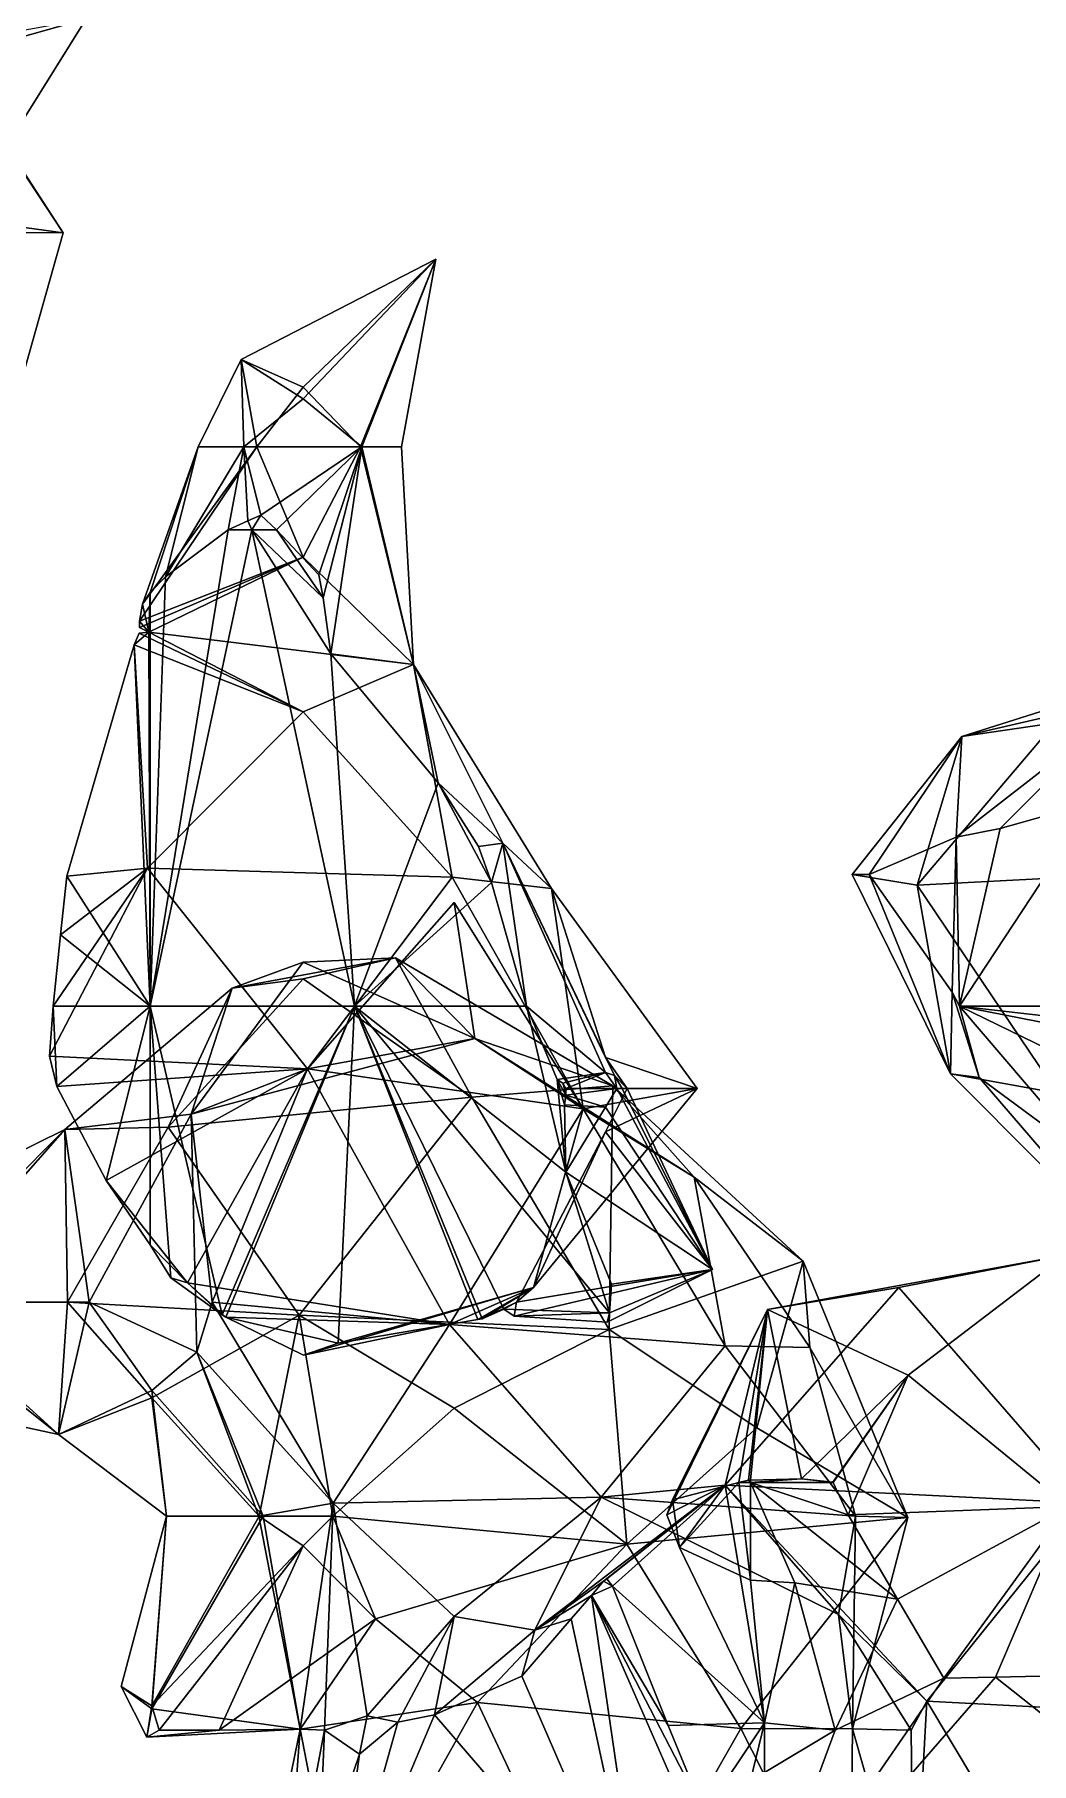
# Model space of a CAD drawing. Extents: x 290095 to 295679, y 4553756 to 4561441.
# Drawn here: x 291460.4 to 291543.4, y 4553968.6 to 4554112.6 of the extents above; entities that cross this region are included whole.
import ezdxf

# ---------------------------------------------------------------- set-up
doc = ezdxf.new("R2010")
doc.units = 0
doc.layers.add('Au_ppm_Pref_-_0_5', color=7, linetype='CONTINUOUS')

msp = doc.modelspace()

# ---------------------------------------------------------------- linework, layer by layer
at = {"layer": 'Au_ppm_Pref_-_0_5'}
for points in [[(291453.22, 4554110.69, 1806.52), (291464.66, 4554113.89, 1811.49), (291454.61, 4554133.04, 1813.32)], [(291453.22, 4554110.69, 1806.52), (291454.26, 4554097.23, 1811.06), (291464.66, 4554113.89, 1811.49)], [(291464.66, 4554113.89, 1811.49), (291454.26, 4554097.23, 1811.06), (291458.19, 4554112.74, 1817.24)], [(291462.75, 4554096.07, 1805.55), (291454.26, 4554097.23, 1811.06), (291454.76, 4554108.17, 1806.43)], [(291462.75, 4554096.07, 1805.55), (291454.88, 4554108.15, 1806.36), (291454.68, 4554108.4, 1806.34)], [(291462.75, 4554096.07, 1805.55), (291454.68, 4554108.4, 1806.34), (291457.52, 4554096.1, 1799.59)], [(291454.76, 4554108.17, 1806.43), (291454.88, 4554108.15, 1806.36), (291462.75, 4554096.07, 1805.55)], [(291454.26, 4554097.23, 1811.06), (291462.75, 4554096.07, 1805.55), (291457.69, 4554078.13, 1805.57)], [(291462.75, 4554096.07, 1805.55), (291457.52, 4554096.1, 1799.59), (291457.69, 4554078.13, 1805.57)], [(291477.59, 4554085.53, 1829.31), (291493.8, 4554093.89, 1829.31), (291482.73, 4554082.23, 1830.64)], [(291493.8, 4554093.89, 1829.31), (291477.59, 4554085.53, 1829.31), (291482.73, 4554083.22, 1827.65)], [(291493.8, 4554093.89, 1829.31), (291487.62, 4554078.25, 1831.62), (291482.73, 4554082.23, 1830.64)], [(291493.8, 4554093.89, 1829.31), (291482.73, 4554083.22, 1827.65), (291487.51, 4554078.25, 1827.06)], [(291490.94, 4554078.25, 1829.31), (291493.8, 4554093.89, 1829.31), (291487.51, 4554078.25, 1827.06)], [(291493.8, 4554093.89, 1829.31), (291490.94, 4554078.25, 1829.31), (291487.62, 4554078.25, 1831.62)], [(291478.88, 4554078.25, 1827.49), (291477.59, 4554085.53, 1829.31), (291474, 4554078.25, 1829.31)], [(291474, 4554078.25, 1829.31), (291477.59, 4554085.53, 1829.31), (291477.79, 4554078.25, 1831.64)], [(291478.88, 4554078.25, 1827.49), (291482.73, 4554083.22, 1827.65), (291477.59, 4554085.53, 1829.31)], [(291477.59, 4554085.53, 1829.31), (291482.73, 4554082.23, 1830.64), (291477.79, 4554078.25, 1831.64)], [(291478.88, 4554078.25, 1827.49), (291487.51, 4554078.25, 1827.06), (291482.73, 4554083.22, 1827.65)], [(291487.62, 4554078.25, 1831.62), (291477.79, 4554078.25, 1831.64), (291482.73, 4554082.23, 1830.64)], [(291469.37, 4554065.13, 1828.79), (291469.11, 4554063.72, 1828.64), (291478.88, 4554078.25, 1827.49)], [(291469.11, 4554063.72, 1828.64), (291482.73, 4554069.06, 1826.25), (291478.88, 4554078.25, 1827.49)], [(291470, 4554066.1, 1829.01), (291469.37, 4554065.13, 1828.79), (291474, 4554078.25, 1829.31)], [(291474, 4554078.25, 1829.31), (291469.37, 4554065.13, 1828.79), (291478.88, 4554078.25, 1827.49)], [(291474, 4554078.25, 1829.31), (291471.27, 4554067.4, 1829.56), (291470, 4554066.1, 1829.01)], [(291477.79, 4554078.25, 1831.64), (291471.27, 4554067.4, 1829.56), (291474, 4554078.25, 1829.31)], [(291476.5, 4554071.34, 1831.74), (291471.27, 4554067.4, 1829.56), (291477.79, 4554078.25, 1831.64)], [(291478.14, 4554072.07, 1832.47), (291476.5, 4554071.34, 1831.74), (291477.79, 4554078.25, 1831.64)], [(291479.21, 4554072.54, 1832.96), (291478.14, 4554072.07, 1832.47), (291477.79, 4554078.25, 1831.64)], [(291477.79, 4554078.25, 1831.64), (291487.62, 4554078.25, 1831.62), (291479.21, 4554072.54, 1832.96)], [(291482.73, 4554069.06, 1826.25), (291487.51, 4554078.25, 1827.06), (291478.88, 4554078.25, 1827.49)], [(291480.51, 4554071.34, 1833.23), (291479.21, 4554072.54, 1832.96), (291487.62, 4554078.25, 1831.62)], [(291484.05, 4554067.58, 1834.09), (291480.51, 4554071.34, 1833.23), (291487.62, 4554078.25, 1831.62)], [(291482.73, 4554069.06, 1826.25), (291491.94, 4554060.11, 1830.17), (291487.51, 4554078.25, 1827.06)], [(291484.41, 4554065.67, 1833.99), (291484.05, 4554067.58, 1834.09), (291487.62, 4554078.25, 1831.62)], [(291485.05, 4554061, 1833.88), (291484.41, 4554065.67, 1833.99), (291487.62, 4554078.25, 1831.62)], [(291491.94, 4554060.11, 1830.17), (291485.05, 4554061, 1833.88), (291487.62, 4554078.25, 1831.62)], [(291491.94, 4554060.11, 1830.17), (291490.94, 4554078.25, 1829.31), (291487.51, 4554078.25, 1827.06)], [(291491.94, 4554060.11, 1830.17), (291487.62, 4554078.25, 1831.62), (291490.94, 4554078.25, 1829.31)], [(291479.21, 4554072.54, 1832.96), (291478.48, 4554071.34, 1832.47), (291478.14, 4554072.07, 1832.47)], [(291478.48, 4554071.34, 1832.47), (291479.21, 4554072.54, 1832.96), (291480.51, 4554071.34, 1833.23)], [(291470, 4554031.65, 1826.98), (291471.27, 4554067.4, 1829.56), (291476.5, 4554071.34, 1831.74)], [(291470, 4554031.65, 1826.98), (291476.5, 4554071.34, 1831.74), (291478.48, 4554071.34, 1832.47)], [(291478.48, 4554071.34, 1832.47), (291487.03, 4554031.65, 1832.47), (291470, 4554031.65, 1826.98)], [(291478.14, 4554072.07, 1832.47), (291478.48, 4554071.34, 1832.47), (291476.5, 4554071.34, 1831.74)], [(291484.41, 4554065.67, 1833.99), (291485.05, 4554061, 1833.88), (291478.48, 4554071.34, 1832.47)], [(291485.05, 4554061, 1833.88), (291487.03, 4554031.65, 1832.47), (291478.48, 4554071.34, 1832.47)], [(291480.51, 4554071.34, 1833.23), (291484.41, 4554065.67, 1833.99), (291478.48, 4554071.34, 1832.47)], [(291480.51, 4554071.34, 1833.23), (291484.05, 4554067.58, 1834.09), (291484.41, 4554065.67, 1833.99)], [(291482.73, 4554069.06, 1826.25), (291469.11, 4554063.72, 1828.64), (291469.12, 4554063.18, 1828.61)], [(291469.12, 4554063.18, 1828.61), (291469.89, 4554062.79, 1828.78), (291482.73, 4554069.06, 1826.25)], [(291482.73, 4554069.06, 1826.25), (291469.89, 4554062.79, 1828.78), (291491.94, 4554060.11, 1830.17)], [(291470, 4554031.65, 1826.98), (291470, 4554066.1, 1829.01), (291471.27, 4554067.4, 1829.56)], [(291469.11, 4554063.72, 1828.64), (291469.37, 4554065.13, 1828.79), (291469.89, 4554062.79, 1828.78)], [(291470, 4554066.1, 1829.01), (291469.89, 4554062.79, 1828.78), (291469.37, 4554065.13, 1828.79)], [(291470, 4554031.65, 1826.98), (291469.89, 4554062.79, 1828.78), (291470, 4554066.1, 1829.01)], [(291469.12, 4554063.18, 1828.61), (291469.11, 4554063.72, 1828.64), (291469.89, 4554062.79, 1828.78)], [(291469.89, 4554062.79, 1828.78), (291468.67, 4554061.74, 1828.42), (291469.07, 4554062.73, 1828.57)], [(291470, 4554031.65, 1826.98), (291468.67, 4554061.74, 1828.42), (291469.89, 4554062.79, 1828.78)], [(291469.07, 4554062.73, 1828.57), (291468.67, 4554061.74, 1828.42), (291482.73, 4554056.16, 1824.8)], [(291469.89, 4554062.79, 1828.78), (291469.07, 4554062.73, 1828.57), (291482.73, 4554056.16, 1824.8)], [(291469.89, 4554062.79, 1828.78), (291482.73, 4554056.16, 1824.8), (291491.94, 4554060.11, 1830.17)], [(291468.67, 4554061.74, 1828.42), (291470, 4554031.65, 1826.98), (291463.05, 4554042.48, 1825.86)], [(291469.78, 4554043.14, 1823.98), (291468.67, 4554061.74, 1828.42), (291463.05, 4554042.48, 1825.86)], [(291469.78, 4554043.14, 1823.98), (291482.73, 4554056.16, 1824.8), (291468.67, 4554061.74, 1828.42)], [(291493.99, 4554050.24, 1836.01), (291487.03, 4554031.65, 1832.47), (291485.05, 4554061, 1833.88)], [(291491.94, 4554060.11, 1830.17), (291493.99, 4554050.24, 1836.01), (291485.05, 4554061, 1833.88)], [(291495.15, 4554042.38, 1823.53), (291491.94, 4554060.11, 1830.17), (291482.73, 4554056.16, 1824.8)], [(291499.38, 4554045.23, 1836.23), (291493.99, 4554050.24, 1836.01), (291491.94, 4554060.11, 1830.17)], [(291499.38, 4554045.23, 1836.23), (291491.94, 4554060.11, 1830.17), (291503.42, 4554041.45, 1830.21)], [(291495.15, 4554042.38, 1823.53), (291503.42, 4554041.45, 1830.21), (291491.94, 4554060.11, 1830.17)], [(291559.24, 4554059.12, 1847.14), (291550.32, 4554055.97, 1852.32), (291537.6, 4554054.11, 1847.13)], [(291559.24, 4554059.12, 1847.14), (291537.6, 4554054.11, 1847.13), (291546.9, 4554057.06, 1841.76)], [(291537.6, 4554054.11, 1847.13), (291533.9, 4554041.73, 1841.21), (291546.9, 4554057.06, 1841.76)], [(291546.9, 4554057.06, 1841.76), (291533.9, 4554041.73, 1841.21), (291550.92, 4554042.61, 1837.7)], [(291469.78, 4554043.14, 1823.98), (291495.15, 4554042.38, 1823.53), (291482.73, 4554056.16, 1824.8)], [(291550.32, 4554055.97, 1852.32), (291540.8, 4554046.44, 1852.42), (291537.15, 4554045.73, 1851.02)], [(291550.32, 4554055.97, 1852.32), (291537.15, 4554045.73, 1851.02), (291537.6, 4554054.11, 1847.13)], [(291550.32, 4554055.97, 1852.32), (291548.61, 4554048.63, 1855.51), (291540.8, 4554046.44, 1852.42)], [(291537.6, 4554054.11, 1847.13), (291529.89, 4554042.61, 1848.01), (291528.48, 4554042.61, 1847.13)], [(291537.6, 4554054.11, 1847.13), (291528.48, 4554042.61, 1847.13), (291533.9, 4554041.73, 1841.21)], [(291537.6, 4554054.11, 1847.13), (291537.15, 4554045.73, 1851.02), (291529.89, 4554042.61, 1848.01)], [(291498.42, 4554041.95, 1836.86), (291487.03, 4554031.65, 1832.47), (291493.99, 4554050.24, 1836.01)], [(291493.99, 4554050.24, 1836.01), (291497.35, 4554044.94, 1836.73), (291498.42, 4554041.95, 1836.86)], [(291499.38, 4554045.23, 1836.23), (291497.35, 4554044.94, 1836.73), (291493.99, 4554050.24, 1836.01)], [(291548.61, 4554048.63, 1855.51), (291537.42, 4554031.65, 1849.4), (291540.8, 4554046.44, 1852.42)], [(291548.61, 4554048.63, 1855.51), (291570, 4554031.65, 1861.16), (291537.42, 4554031.65, 1849.4)], [(291540.8, 4554046.44, 1852.42), (291537.42, 4554031.65, 1849.4), (291537.15, 4554045.73, 1851.02)], [(291497.35, 4554044.94, 1836.73), (291499.38, 4554045.23, 1836.23), (291498.42, 4554041.95, 1836.86)], [(291498.42, 4554041.95, 1836.86), (291499.38, 4554045.23, 1836.23), (291501.34, 4554031.65, 1837.09)], [(291501.34, 4554031.65, 1837.09), (291499.38, 4554045.23, 1836.23), (291507.93, 4554026.12, 1835.69)], [(291508.69, 4554025.86, 1835.25), (291507.93, 4554026.12, 1835.69), (291499.38, 4554045.23, 1836.23)], [(291507.93, 4554027.37, 1834.39), (291508.69, 4554025.86, 1835.25), (291499.38, 4554045.23, 1836.23)], [(291507.93, 4554027.37, 1834.39), (291499.38, 4554045.23, 1836.23), (291503.42, 4554041.45, 1830.21)], [(291537.15, 4554045.73, 1851.02), (291536.8, 4554032.81, 1849.31), (291529.89, 4554042.61, 1848.01)], [(291537.15, 4554045.73, 1851.02), (291537.42, 4554031.65, 1849.4), (291536.8, 4554032.81, 1849.31)], [(291469.78, 4554043.14, 1823.98), (291461.6, 4554027.48, 1824.53), (291483.09, 4554026.42, 1823.2)], [(291461.6, 4554027.48, 1824.53), (291469.78, 4554043.14, 1823.98), (291461.92, 4554031.65, 1824.93)], [(291469.78, 4554043.14, 1823.98), (291462.53, 4554037.58, 1825.44), (291461.92, 4554031.65, 1824.93)], [(291469.78, 4554043.14, 1823.98), (291463.05, 4554042.48, 1825.86), (291462.53, 4554037.58, 1825.44)], [(291463.05, 4554042.48, 1825.86), (291470, 4554031.65, 1826.98), (291462.53, 4554037.58, 1825.44)], [(291469.78, 4554043.14, 1823.98), (291483.09, 4554026.42, 1823.2), (291495.15, 4554042.38, 1823.53)], [(291506.07, 4554023.08, 1822.95), (291495.15, 4554042.38, 1823.53), (291483.09, 4554026.42, 1823.2)], [(291487.03, 4554031.65, 1832.47), (291498.42, 4554041.95, 1836.86), (291501.34, 4554031.65, 1837.09)], [(291503.42, 4554041.45, 1830.21), (291495.15, 4554042.38, 1823.53), (291506.07, 4554023.08, 1822.95)], [(291529.89, 4554042.61, 1848.01), (291536.67, 4554026.01, 1847.13), (291528.48, 4554042.61, 1847.13)], [(291536.67, 4554026.01, 1847.13), (291533.9, 4554041.73, 1841.21), (291528.48, 4554042.61, 1847.13)], [(291536.67, 4554026.01, 1847.13), (291529.89, 4554042.61, 1848.01), (291536.8, 4554032.81, 1849.31)], [(291533.9, 4554041.73, 1841.21), (291545.58, 4554024.4, 1841.32), (291550.92, 4554042.61, 1837.7)], [(291515.56, 4554024.8, 1829.31), (291507.93, 4554027.37, 1834.39), (291503.42, 4554041.45, 1830.21)], [(291515.56, 4554024.8, 1829.31), (291503.42, 4554041.45, 1830.21), (291506.07, 4554023.08, 1822.95)], [(291536.67, 4554026.01, 1847.13), (291545.58, 4554024.4, 1841.32), (291533.9, 4554041.73, 1841.21)], [(291497.03, 4554028.96, 1816.91), (291495.33, 4554040.29, 1822.6), (291483.09, 4554026.42, 1823.2)], [(291495.33, 4554040.29, 1822.6), (291506.07, 4554023.08, 1822.95), (291483.09, 4554026.42, 1823.2)], [(291497.03, 4554028.96, 1816.91), (291506.07, 4554023.08, 1822.95), (291495.33, 4554040.29, 1822.6)], [(291462.53, 4554037.58, 1825.44), (291470, 4554031.65, 1826.98), (291461.92, 4554031.65, 1824.93)], [(291476.83, 4554033.15, 1811.49), (291482.73, 4554035.3, 1814.99), (291473.42, 4554022.64, 1816.82)], [(291473.42, 4554022.64, 1816.82), (291482.73, 4554035.3, 1814.99), (291497.03, 4554028.96, 1816.91)], [(291490.42, 4554035.67, 1811.49), (291482.73, 4554035.3, 1814.99), (291476.83, 4554033.15, 1811.49)], [(291490.42, 4554035.67, 1811.49), (291476.83, 4554033.15, 1811.49), (291482.73, 4554033.91, 1808.46)], [(291496.79, 4554024.07, 1806.96), (291490.42, 4554035.67, 1811.49), (291482.73, 4554033.91, 1808.46)], [(291490.42, 4554035.67, 1811.49), (291497.03, 4554028.96, 1816.91), (291482.73, 4554035.3, 1814.99)], [(291496.79, 4554024.07, 1806.96), (291508.54, 4554025.02, 1811.24), (291490.42, 4554035.67, 1811.49)], [(291508.54, 4554025.02, 1811.24), (291497.03, 4554028.96, 1816.91), (291490.42, 4554035.67, 1811.49)], [(291496.79, 4554024.07, 1806.96), (291482.73, 4554033.91, 1808.46), (291471.51, 4554021.56, 1807.28)], [(291476.83, 4554033.15, 1811.49), (291471.51, 4554021.56, 1807.28), (291482.73, 4554033.91, 1808.46)], [(291462.9, 4554021.37, 1811.49), (291476.83, 4554033.15, 1811.49), (291473.42, 4554022.64, 1816.82)], [(291476.83, 4554033.15, 1811.49), (291462.9, 4554021.37, 1811.49), (291471.51, 4554021.56, 1807.28)], [(291536.8, 4554032.81, 1849.31), (291539.04, 4554025.7, 1848.71), (291536.67, 4554026.01, 1847.13)], [(291536.8, 4554032.81, 1849.31), (291537.42, 4554031.65, 1849.4), (291539.04, 4554025.7, 1848.71)], [(291462.23, 4554024.94, 1824.5), (291461.6, 4554027.48, 1824.53), (291461.92, 4554031.65, 1824.93)], [(291462.23, 4554024.94, 1824.5), (291461.92, 4554031.65, 1824.93), (291470, 4554031.65, 1826.98)], [(291466.33, 4554017.12, 1824.96), (291462.23, 4554024.94, 1824.5), (291470, 4554031.65, 1826.98)], [(291470, 4554011.76, 1825.49), (291466.33, 4554017.12, 1824.96), (291470, 4554031.65, 1826.98)], [(291471.72, 4554009.02, 1825.84), (291470, 4554011.76, 1825.49), (291470, 4554031.65, 1826.98)], [(291475.99, 4554005.93, 1826.98), (291471.72, 4554009.02, 1825.84), (291470, 4554031.65, 1826.98)], [(291475.99, 4554005.93, 1826.98), (291470, 4554031.65, 1826.98), (291487.03, 4554031.65, 1832.47)], [(291476.29, 4554005.73, 1827.04), (291475.99, 4554005.93, 1826.98), (291487.03, 4554031.65, 1832.47)], [(291485.66, 4554003.58, 1829.25), (291476.29, 4554005.73, 1827.04), (291487.03, 4554031.65, 1832.47)], [(291497.29, 4554005.55, 1832.47), (291485.66, 4554003.58, 1829.25), (291487.03, 4554031.65, 1832.47)], [(291497.64, 4554005.6, 1832.57), (291497.29, 4554005.55, 1832.47), (291487.03, 4554031.65, 1832.47)], [(291499.45, 4554006.4, 1833.12), (291497.64, 4554005.6, 1832.57), (291487.03, 4554031.65, 1832.47)], [(291508.25, 4554006.11, 1835.38), (291499.45, 4554006.4, 1833.12), (291487.03, 4554031.65, 1832.47)], [(291487.03, 4554031.65, 1832.47), (291504.61, 4554017.82, 1836.01), (291508.25, 4554006.11, 1835.38)], [(291501.34, 4554031.65, 1837.09), (291504.61, 4554017.82, 1836.01), (291487.03, 4554031.65, 1832.47)], [(291501.34, 4554031.65, 1837.09), (291503.89, 4554025.54, 1836.97), (291504.61, 4554017.82, 1836.01)], [(291501.34, 4554031.65, 1837.09), (291507.93, 4554026.12, 1835.69), (291503.89, 4554025.54, 1836.97)], [(291548.42, 4554018.8, 1850.62), (291539.04, 4554025.7, 1848.71), (291537.42, 4554031.65, 1849.4)], [(291551.16, 4554024.94, 1852.92), (291548.42, 4554018.8, 1850.62), (291537.42, 4554031.65, 1849.4)], [(291561.4, 4554026.94, 1857.04), (291551.16, 4554024.94, 1852.92), (291537.42, 4554031.65, 1849.4)], [(291564.88, 4554028.5, 1858.63), (291561.4, 4554026.94, 1857.04), (291537.42, 4554031.65, 1849.4)], [(291564.88, 4554028.5, 1858.63), (291537.42, 4554031.65, 1849.4), (291570, 4554031.65, 1861.16)], [(291473.42, 4554022.64, 1816.82), (291497.03, 4554028.96, 1816.91), (291483.09, 4554026.42, 1823.2)], [(291508.54, 4554025.02, 1811.24), (291515.31, 4554017.41, 1817.43), (291497.03, 4554028.96, 1816.91)], [(291497.03, 4554028.96, 1816.91), (291515.31, 4554017.41, 1817.43), (291506.07, 4554023.08, 1822.95)], [(291461.6, 4554027.48, 1824.53), (291462.23, 4554024.94, 1824.5), (291483.09, 4554026.42, 1823.2)], [(291483.09, 4554026.42, 1823.2), (291462.23, 4554024.94, 1824.5), (291466.33, 4554017.12, 1824.96)], [(291466.33, 4554017.12, 1824.96), (291473.11, 4554008.61, 1825.32), (291483.09, 4554026.42, 1823.2)], [(291473.11, 4554008.61, 1825.32), (291494.94, 4554005.13, 1824.15), (291483.09, 4554026.42, 1823.2)], [(291473.42, 4554022.64, 1816.82), (291483.09, 4554026.42, 1823.2), (291475.15, 4554006.98, 1821.01)], [(291475.15, 4554006.98, 1821.01), (291483.09, 4554026.42, 1823.2), (291494.94, 4554005.13, 1824.15)], [(291503.89, 4554025.54, 1836.97), (291507.93, 4554026.12, 1835.69), (291504.37, 4554025.22, 1837.07)], [(291504.37, 4554025.22, 1837.07), (291507.93, 4554026.12, 1835.69), (291504.62, 4554024.8, 1837.09)], [(291504.62, 4554024.8, 1837.09), (291507.93, 4554026.12, 1835.69), (291508.87, 4554024.8, 1835.69)], [(291509.73, 4554024.8, 1834.4), (291508.69, 4554025.86, 1835.25), (291507.93, 4554027.37, 1834.39)], [(291515.56, 4554024.8, 1829.31), (291509.73, 4554024.8, 1834.4), (291507.93, 4554027.37, 1834.39)], [(291508.87, 4554024.8, 1835.69), (291507.93, 4554026.12, 1835.69), (291508.69, 4554025.86, 1835.25)], [(291496.79, 4554024.07, 1806.96), (291508.24, 4554004.71, 1807.18), (291508.54, 4554025.02, 1811.24)], [(291515.56, 4554024.8, 1829.31), (291501.92, 4554008.21, 1829.31), (291507.93, 4554021.17, 1834.04)], [(291515.56, 4554024.8, 1829.31), (291506.07, 4554023.08, 1822.95), (291501.92, 4554008.21, 1829.31)], [(291504.61, 4554017.82, 1836.01), (291503.89, 4554025.54, 1836.97), (291504.5, 4554023.42, 1836.84)], [(291503.89, 4554025.54, 1836.97), (291504.37, 4554025.22, 1837.07), (291504.63, 4554024.22, 1837)], [(291504.5, 4554023.42, 1836.84), (291503.89, 4554025.54, 1836.97), (291504.63, 4554024.22, 1837)], [(291504.63, 4554024.22, 1837), (291504.37, 4554025.22, 1837.07), (291504.62, 4554024.8, 1837.09)], [(291504.62, 4554024.8, 1837.09), (291508.87, 4554024.8, 1835.69), (291504.63, 4554024.22, 1837)], [(291508.87, 4554024.8, 1835.69), (291507.93, 4554023.24, 1835.77), (291504.63, 4554024.22, 1837)], [(291516.84, 4554009.72, 1835.25), (291507.93, 4554023.24, 1835.77), (291508.87, 4554024.8, 1835.69)], [(291516.84, 4554009.72, 1835.25), (291509.73, 4554024.8, 1834.4), (291507.93, 4554021.17, 1834.04)], [(291515.56, 4554024.8, 1829.31), (291507.93, 4554021.17, 1834.04), (291509.73, 4554024.8, 1834.4)], [(291524.38, 4554010.4, 1811.53), (291508.54, 4554025.02, 1811.24), (291508.24, 4554004.71, 1807.18)], [(291508.54, 4554025.02, 1811.24), (291524.38, 4554010.4, 1811.53), (291515.31, 4554017.41, 1817.43)], [(291509.32, 4554024.8, 1835.25), (291508.87, 4554024.8, 1835.69), (291508.69, 4554025.86, 1835.25)], [(291509.32, 4554024.8, 1835.25), (291508.69, 4554025.86, 1835.25), (291509.73, 4554024.8, 1834.4)], [(291509.32, 4554024.8, 1835.25), (291516.84, 4554009.72, 1835.25), (291508.87, 4554024.8, 1835.69)], [(291509.32, 4554024.8, 1835.25), (291509.73, 4554024.8, 1834.4), (291516.84, 4554009.72, 1835.25)], [(291536.67, 4554026.01, 1847.13), (291539.04, 4554025.7, 1848.71), (291552.29, 4554010.33, 1847.13)], [(291552.29, 4554010.33, 1847.13), (291545.58, 4554024.4, 1841.32), (291536.67, 4554026.01, 1847.13)], [(291539.04, 4554025.7, 1848.71), (291548.42, 4554018.8, 1850.62), (291552.29, 4554010.33, 1847.13)], [(291496.79, 4554024.07, 1806.96), (291471.51, 4554021.56, 1807.28), (291482.42, 4554005.9, 1806.82)], [(291496.79, 4554024.07, 1806.96), (291482.42, 4554005.9, 1806.82), (291508.24, 4554004.71, 1807.18)], [(291504.63, 4554024.22, 1837), (291507.93, 4554023.24, 1835.77), (291504.5, 4554023.42, 1836.84)], [(291504.5, 4554023.42, 1836.84), (291507.93, 4554023.24, 1835.77), (291504.61, 4554017.82, 1836.01)], [(291516.84, 4554009.72, 1835.25), (291504.61, 4554017.82, 1836.01), (291507.93, 4554023.24, 1835.77)], [(291462.9, 4554021.37, 1811.49), (291473.42, 4554022.64, 1816.82), (291464.92, 4554006.98, 1813.95)], [(291473.89, 4554002.81, 1817.43), (291464.92, 4554006.98, 1813.95), (291473.42, 4554022.64, 1816.82)], [(291473.42, 4554022.64, 1816.82), (291475.15, 4554006.98, 1821.01), (291473.89, 4554002.81, 1817.43)], [(291494.94, 4554005.13, 1824.15), (291501.92, 4554008.21, 1829.31), (291506.07, 4554023.08, 1822.95)], [(291517.89, 4554003.36, 1820.92), (291494.94, 4554005.13, 1824.15), (291506.07, 4554023.08, 1822.95)], [(291517.89, 4554003.36, 1820.92), (291506.07, 4554023.08, 1822.95), (291515.31, 4554017.41, 1817.43)], [(291448.55, 4554006.98, 1813.2), (291450.95, 4554015.48, 1811.49), (291462.9, 4554021.37, 1811.49)], [(291448.55, 4554006.98, 1813.2), (291462.9, 4554021.37, 1811.49), (291464.92, 4554006.98, 1813.95)], [(291450.2, 4554006.98, 1809.01), (291463.11, 4554006.98, 1808.18), (291462.9, 4554021.37, 1811.49)], [(291450.2, 4554006.98, 1809.01), (291462.9, 4554021.37, 1811.49), (291450.95, 4554015.48, 1811.49)], [(291462.9, 4554021.37, 1811.49), (291463.11, 4554006.98, 1808.18), (291471.51, 4554021.56, 1807.28)], [(291482.42, 4554005.9, 1806.82), (291471.51, 4554021.56, 1807.28), (291463.11, 4554006.98, 1808.18)], [(291516.84, 4554009.72, 1835.25), (291507.93, 4554021.17, 1834.04), (291500.52, 4554006.98, 1832.81)], [(291501.92, 4554008.21, 1829.31), (291500.52, 4554006.98, 1832.81), (291507.93, 4554021.17, 1834.04)], [(291504.61, 4554017.82, 1836.01), (291508.42, 4554008.5, 1835.8), (291508.25, 4554006.11, 1835.38)], [(291516.84, 4554009.72, 1835.25), (291508.42, 4554008.5, 1835.8), (291504.61, 4554017.82, 1836.01)], [(291466.33, 4554017.12, 1824.96), (291470, 4554011.76, 1825.49), (291473.11, 4554008.61, 1825.32)], [(291517.89, 4554003.36, 1820.92), (291515.31, 4554017.41, 1817.43), (291524.96, 4554003.21, 1817.43)], [(291524.96, 4554003.21, 1817.43), (291515.31, 4554017.41, 1817.43), (291524.38, 4554010.4, 1811.53)], [(291470, 4554011.76, 1825.49), (291471.72, 4554009.02, 1825.84), (291473.11, 4554008.61, 1825.32)], [(291508.24, 4554004.71, 1807.18), (291520.53, 4553996.53, 1808.01), (291524.38, 4554010.4, 1811.53)], [(291520.53, 4553996.53, 1808.01), (291533.12, 4553989.04, 1811.47), (291524.38, 4554010.4, 1811.53)], [(291521.43, 4554006.38, 1834.87), (291546.24, 4554010.91, 1834.7), (291533.13, 4554000.91, 1839.17)], [(291532.36, 4554008.2, 1829), (291546.24, 4554010.91, 1834.7), (291521.43, 4554006.38, 1834.87)], [(291533.12, 4553989.04, 1811.47), (291524.96, 4554003.21, 1817.43), (291524.38, 4554010.4, 1811.53)], [(291547.96, 4553990.23, 1828.38), (291546.24, 4554010.91, 1834.7), (291532.36, 4554008.2, 1829)], [(291546.5, 4553989.97, 1840.83), (291533.13, 4554000.91, 1839.17), (291546.24, 4554010.91, 1834.7)], [(291471.72, 4554009.02, 1825.84), (291475.99, 4554005.93, 1826.98), (291473.11, 4554008.61, 1825.32)], [(291516.84, 4554009.72, 1835.25), (291500.32, 4554005.81, 1833.29), (291508.07, 4554005.33, 1835.25)], [(291500.32, 4554005.81, 1833.29), (291516.84, 4554009.72, 1835.25), (291500.52, 4554006.98, 1832.81)], [(291508.07, 4554005.33, 1835.25), (291508.25, 4554006.11, 1835.38), (291516.84, 4554009.72, 1835.25)], [(291508.25, 4554006.11, 1835.38), (291508.42, 4554008.5, 1835.8), (291516.84, 4554009.72, 1835.25)], [(291476.29, 4554005.73, 1827.04), (291494.94, 4554005.13, 1824.15), (291473.11, 4554008.61, 1825.32)], [(291475.99, 4554005.93, 1826.98), (291476.29, 4554005.73, 1827.04), (291473.11, 4554008.61, 1825.32)], [(291501.92, 4554008.21, 1829.31), (291482.76, 4554002.57, 1828.4), (291485.66, 4554003.58, 1829.25)], [(291501.92, 4554008.21, 1829.31), (291494.94, 4554005.13, 1824.15), (291482.76, 4554002.57, 1828.4)], [(291497.29, 4554005.55, 1832.47), (291501.92, 4554008.21, 1829.31), (291485.66, 4554003.58, 1829.25)], [(291497.64, 4554005.6, 1832.57), (291501.92, 4554008.21, 1829.31), (291497.29, 4554005.55, 1832.47)], [(291497.64, 4554005.6, 1832.57), (291500.52, 4554006.98, 1832.81), (291501.92, 4554008.21, 1829.31)], [(291547.96, 4553990.23, 1828.38), (291532.36, 4554008.2, 1829), (291517.9, 4553991.75, 1829.24)], [(291521.43, 4554006.38, 1834.87), (291517.9, 4553991.75, 1829.24), (291532.36, 4554008.2, 1829)], [(291448.55, 4554006.98, 1813.2), (291464.92, 4554006.98, 1813.95), (291462.35, 4553995.97, 1811.49)], [(291448.55, 4554006.98, 1813.2), (291462.35, 4553995.97, 1811.49), (291450.98, 4553998.44, 1811.49)], [(291450.2, 4554006.98, 1809.01), (291450.98, 4553998.44, 1811.49), (291462.35, 4553995.97, 1811.49)], [(291450.2, 4554006.98, 1809.01), (291462.35, 4553995.97, 1811.49), (291463.11, 4554006.98, 1808.18)], [(291462.35, 4553995.97, 1811.49), (291464.92, 4554006.98, 1813.95), (291470.14, 4553999.63, 1813.94)], [(291462.35, 4553995.97, 1811.49), (291470.14, 4553999.02, 1808.84), (291463.11, 4554006.98, 1808.18)], [(291482.42, 4554005.9, 1806.82), (291463.11, 4554006.98, 1808.18), (291470.14, 4553999.02, 1808.84)], [(291470.14, 4553999.63, 1813.94), (291464.92, 4554006.98, 1813.95), (291473.89, 4554002.81, 1817.43)], [(291473.89, 4554002.81, 1817.43), (291475.15, 4554006.98, 1821.01), (291485.24, 4553990.24, 1821.83)], [(291485.24, 4553990.24, 1821.83), (291475.15, 4554006.98, 1821.01), (291494.94, 4554005.13, 1824.15)], [(291499.45, 4554006.4, 1833.12), (291500.52, 4554006.98, 1832.81), (291497.64, 4554005.6, 1832.57)], [(291500.32, 4554005.81, 1833.29), (291500.52, 4554006.98, 1832.81), (291499.45, 4554006.4, 1833.12)], [(291508.25, 4554006.11, 1835.38), (291500.32, 4554005.81, 1833.29), (291499.45, 4554006.4, 1833.12)], [(291508.25, 4554006.11, 1835.38), (291508.07, 4554005.33, 1835.25), (291500.32, 4554005.81, 1833.29)], [(291513.51, 4553990.51, 1835.22), (291513.03, 4553989.26, 1835.03), (291521.43, 4554006.38, 1834.87)], [(291513.03, 4553989.26, 1835.03), (291517.9, 4553991.75, 1829.24), (291521.43, 4554006.38, 1834.87)], [(291519.03, 4553991.97, 1836.73), (291513.51, 4553990.51, 1835.22), (291521.43, 4554006.38, 1834.87)], [(291519.85, 4553992.15, 1836.97), (291519.03, 4553991.97, 1836.73), (291521.43, 4554006.38, 1834.87)], [(291520, 4553992.15, 1837.01), (291519.85, 4553992.15, 1836.97), (291521.43, 4554006.38, 1834.87)], [(291524.26, 4553992.26, 1838.37), (291520, 4553992.15, 1837.01), (291521.43, 4554006.38, 1834.87)], [(291533.13, 4554000.91, 1839.17), (291524.26, 4553992.26, 1838.37), (291521.43, 4554006.38, 1834.87)], [(291482.42, 4554005.9, 1806.82), (291470.14, 4553999.02, 1808.84), (291479.07, 4553989.16, 1809.77)], [(291485.66, 4554003.58, 1829.25), (291482.76, 4554002.57, 1828.4), (291476.29, 4554005.73, 1827.04)], [(291482.76, 4554002.57, 1828.4), (291494.94, 4554005.13, 1824.15), (291476.29, 4554005.73, 1827.04)], [(291482.42, 4554005.9, 1806.82), (291479.07, 4553989.16, 1809.77), (291485.22, 4553989.16, 1810.32)], [(291485.22, 4553989.16, 1810.32), (291495.33, 4553998.17, 1808.56), (291482.42, 4554005.9, 1806.82)], [(291508.24, 4554004.71, 1807.18), (291482.42, 4554005.9, 1806.82), (291495.33, 4553998.17, 1808.56)], [(291507.57, 4553990.73, 1823.85), (291485.24, 4553990.24, 1821.83), (291494.94, 4554005.13, 1824.15)], [(291507.57, 4553990.73, 1823.85), (291494.94, 4554005.13, 1824.15), (291517.89, 4554003.36, 1820.92)], [(291508.24, 4554004.71, 1807.18), (291495.33, 4553998.17, 1808.56), (291509.7, 4553986.84, 1810.25)], [(291508.24, 4554004.71, 1807.18), (291509.7, 4553986.84, 1810.25), (291520.53, 4553996.53, 1808.01)], [(291528.74, 4553989.16, 1818.9), (291507.57, 4553990.73, 1823.85), (291517.89, 4554003.36, 1820.92)], [(291528.74, 4553989.16, 1818.9), (291517.89, 4554003.36, 1820.92), (291524.96, 4554003.21, 1817.43)], [(291524.96, 4554003.21, 1817.43), (291533.12, 4553989.04, 1811.47), (291528.74, 4553989.16, 1818.9)], [(291470.14, 4553999.63, 1813.94), (291473.89, 4554002.81, 1817.43), (291479.42, 4553989.16, 1813.06)], [(291479.42, 4553989.16, 1813.06), (291473.89, 4554002.81, 1817.43), (291479.06, 4553989.16, 1817.43)], [(291479.06, 4553989.16, 1817.43), (291473.89, 4554002.81, 1817.43), (291485.24, 4553990.24, 1821.83)], [(291533.13, 4554000.91, 1839.17), (291526.87, 4553991.99, 1839.15), (291524.26, 4553992.26, 1838.37)], [(291526.87, 4553991.99, 1839.15), (291533.13, 4554000.91, 1839.17), (291526.9, 4553991.97, 1839.15)], [(291526.9, 4553991.97, 1839.15), (291533.13, 4554000.91, 1839.17), (291528.13, 4553989.28, 1839.39)], [(291528.13, 4553989.28, 1839.39), (291533.13, 4554000.91, 1839.17), (291546.5, 4553989.97, 1840.83)], [(291470.14, 4553999.63, 1813.94), (291471.37, 4553989.16, 1811.49), (291462.35, 4553995.97, 1811.49)], [(291470.14, 4553999.02, 1808.84), (291462.35, 4553995.97, 1811.49), (291471.37, 4553989.16, 1811.49)], [(291470.14, 4553999.63, 1813.94), (291479.42, 4553989.16, 1813.06), (291471.37, 4553989.16, 1811.49)], [(291470.14, 4553999.02, 1808.84), (291471.37, 4553989.16, 1811.49), (291479.07, 4553989.16, 1809.77)], [(291495.33, 4553998.17, 1808.56), (291485.22, 4553989.16, 1810.32), (291509.7, 4553986.84, 1810.25)], [(291533.12, 4553989.04, 1811.47), (291520.53, 4553996.53, 1808.01), (291509.7, 4553986.84, 1810.25)], [(291517.9, 4553991.75, 1829.24), (291507.76, 4553983.74, 1833.36), (291502.05, 4553979.66, 1829.31)], [(291507.57, 4553990.73, 1823.85), (291517.9, 4553991.75, 1829.24), (291502.05, 4553979.66, 1829.31)], [(291507.57, 4553990.73, 1823.85), (291527.33, 4553980.96, 1823.37), (291517.9, 4553991.75, 1829.24)], [(291517.9, 4553991.75, 1829.24), (291508.03, 4553983.94, 1833.44), (291507.76, 4553983.74, 1833.36)], [(291508.03, 4553983.94, 1833.44), (291517.9, 4553991.75, 1829.24), (291508.52, 4553983.33, 1833.54)], [(291517.9, 4553991.75, 1829.24), (291521.16, 4553971.94, 1834.65), (291508.52, 4553983.33, 1833.54)], [(291517.9, 4553991.75, 1829.24), (291513.03, 4553989.26, 1835.03), (291514.1, 4553986.55, 1835.16)], [(291519.03, 4553991.97, 1836.73), (291514.1, 4553986.55, 1835.16), (291513.51, 4553990.51, 1835.22)], [(291519.03, 4553991.97, 1836.73), (291520, 4553983.84, 1836.55), (291514.1, 4553986.55, 1835.16)], [(291517.9, 4553991.75, 1829.24), (291514.1, 4553986.55, 1835.16), (291521.16, 4553971.94, 1834.65)], [(291547.96, 4553990.23, 1828.38), (291517.9, 4553991.75, 1829.24), (291534.69, 4553973.74, 1827.78)], [(291527.33, 4553980.96, 1823.37), (291534.69, 4553973.74, 1827.78), (291517.9, 4553991.75, 1829.24)], [(291519.85, 4553992.15, 1836.97), (291520, 4553991.97, 1836.99), (291519.03, 4553991.97, 1836.73)], [(291519.03, 4553991.97, 1836.73), (291520, 4553991.97, 1836.99), (291520, 4553983.84, 1836.55)], [(291520, 4553992.15, 1837.01), (291520, 4553991.97, 1836.99), (291519.85, 4553992.15, 1836.97)], [(291524.26, 4553992.26, 1838.37), (291520, 4553991.97, 1836.99), (291520, 4553992.15, 1837.01)], [(291526.9, 4553991.97, 1839.15), (291520, 4553991.97, 1836.99), (291524.26, 4553992.26, 1838.37)], [(291523.69, 4553983.6, 1837.69), (291520, 4553983.84, 1836.55), (291520, 4553991.97, 1836.99)], [(291532.25, 4553982.25, 1840.3), (291523.69, 4553983.6, 1837.69), (291520, 4553991.97, 1836.99)], [(291528.13, 4553989.28, 1839.39), (291532.25, 4553982.25, 1840.3), (291520, 4553991.97, 1836.99)], [(291526.9, 4553991.97, 1839.15), (291528.13, 4553989.28, 1839.39), (291520, 4553991.97, 1836.99)], [(291526.87, 4553991.99, 1839.15), (291526.9, 4553991.97, 1839.15), (291524.26, 4553992.26, 1838.37)], [(291485.24, 4553990.24, 1821.83), (291482.48, 4553971.42, 1817.25), (291479.06, 4553989.16, 1817.43)], [(291485.24, 4553990.24, 1821.83), (291484.52, 4553971.34, 1823.37), (291482.48, 4553971.42, 1817.25)], [(291485.24, 4553990.24, 1821.83), (291488.08, 4553972.52, 1827.46), (291484.52, 4553971.34, 1823.37)], [(291485.24, 4553990.24, 1821.83), (291507.57, 4553990.73, 1823.85), (291495.33, 4553980.8, 1826.52)], [(291485.24, 4553990.24, 1821.83), (291495.33, 4553980.8, 1826.52), (291488.08, 4553972.52, 1827.46)], [(291507.57, 4553990.73, 1823.85), (291502.05, 4553979.66, 1829.31), (291495.33, 4553980.8, 1826.52)], [(291507.57, 4553990.73, 1823.85), (291528.74, 4553989.16, 1818.9), (291527.33, 4553980.96, 1823.37)], [(291513.51, 4553990.51, 1835.22), (291514.1, 4553986.55, 1835.16), (291513.03, 4553989.26, 1835.03)], [(291547.96, 4553990.23, 1828.38), (291534.69, 4553973.74, 1827.78), (291559.1, 4553972.48, 1828.41)], [(291470.14, 4553973.35, 1810.82), (291471.37, 4553989.16, 1811.49), (291467.58, 4553974.96, 1811.49)], [(291471.37, 4553989.16, 1811.49), (291470.14, 4553973.12, 1812.09), (291467.58, 4553974.96, 1811.49)], [(291470.14, 4553973.35, 1810.82), (291482.73, 4553986.69, 1810.67), (291479.07, 4553989.16, 1809.77)], [(291470.14, 4553973.35, 1810.82), (291479.07, 4553989.16, 1809.77), (291471.37, 4553989.16, 1811.49)], [(291471.37, 4553989.16, 1811.49), (291479.42, 4553989.16, 1813.06), (291470.14, 4553973.12, 1812.09)], [(291470.14, 4553973.12, 1812.09), (291479.42, 4553989.16, 1813.06), (291482.48, 4553971.42, 1817.25)], [(291482.48, 4553971.42, 1817.25), (291479.42, 4553989.16, 1813.06), (291479.06, 4553989.16, 1817.43)], [(291485.22, 4553989.16, 1810.32), (291479.07, 4553989.16, 1809.77), (291482.73, 4553986.69, 1810.67)], [(291488.78, 4553980.61, 1811.49), (291485.22, 4553989.16, 1810.32), (291482.73, 4553986.69, 1810.67)], [(291488.78, 4553980.61, 1811.49), (291509.7, 4553986.84, 1810.25), (291485.22, 4553989.16, 1810.32)], [(291533.12, 4553989.04, 1811.47), (291509.7, 4553986.84, 1810.25), (291519.19, 4553971.47, 1813.4)], [(291528.49, 4553971.44, 1817.84), (291533.12, 4553989.04, 1811.47), (291519.19, 4553971.47, 1813.4)], [(291527.33, 4553980.96, 1823.37), (291528.74, 4553989.16, 1818.9), (291528.49, 4553971.44, 1817.84)], [(291546.5, 4553989.97, 1840.83), (291532.25, 4553982.25, 1840.3), (291528.13, 4553989.28, 1839.39)], [(291528.74, 4553989.16, 1818.9), (291533.12, 4553989.04, 1811.47), (291528.49, 4553971.44, 1817.84)], [(291546.5, 4553989.97, 1840.83), (291536.1, 4553975.67, 1841.16), (291532.25, 4553982.25, 1840.3)], [(291546.5, 4553989.97, 1840.83), (291540.42, 4553975.76, 1842.52), (291536.1, 4553975.67, 1841.16)], [(291546.5, 4553989.97, 1840.83), (291547.92, 4553975.92, 1844.88), (291540.42, 4553975.76, 1842.52)], [(291470.14, 4553973.35, 1810.82), (291470.74, 4553971.34, 1811.21), (291482.73, 4553986.69, 1810.67)], [(291475.74, 4553971.34, 1811.49), (291482.73, 4553986.69, 1810.67), (291470.74, 4553971.34, 1811.21)], [(291475.74, 4553971.34, 1811.49), (291488.78, 4553980.61, 1811.49), (291482.73, 4553986.69, 1810.67)], [(291488.78, 4553980.61, 1811.49), (291497.26, 4553973.63, 1812.16), (291509.7, 4553986.84, 1810.25)], [(291497.26, 4553973.63, 1812.16), (291519.19, 4553971.47, 1813.4), (291509.7, 4553986.84, 1810.25)], [(291514.1, 4553986.55, 1835.16), (291520, 4553983.84, 1836.55), (291521.16, 4553971.94, 1834.65)], [(291507.76, 4553983.74, 1833.36), (291506.75, 4553982.55, 1833.03), (291502.05, 4553979.66, 1829.31)], [(291507.76, 4553983.74, 1833.36), (291508.52, 4553983.33, 1833.54), (291506.75, 4553982.55, 1833.03)], [(291508.52, 4553983.33, 1833.54), (291513.14, 4553971.71, 1834.11), (291506.75, 4553982.55, 1833.03)], [(291507.76, 4553983.74, 1833.36), (291508.03, 4553983.94, 1833.44), (291508.52, 4553983.33, 1833.54)], [(291521.16, 4553971.94, 1834.65), (291513.14, 4553971.71, 1834.11), (291508.52, 4553983.33, 1833.54)], [(291520, 4553983.84, 1836.55), (291523.69, 4553983.6, 1837.69), (291521.16, 4553971.94, 1834.65)], [(291523.69, 4553983.6, 1837.69), (291527.07, 4553971.33, 1838.09), (291521.16, 4553971.94, 1834.65)], [(291532.25, 4553982.25, 1840.3), (291527.07, 4553971.33, 1838.09), (291523.69, 4553983.6, 1837.69)], [(291506.75, 4553982.55, 1833.03), (291505.07, 4553980.61, 1832.47), (291502.05, 4553979.66, 1829.31)], [(291506.75, 4553982.55, 1833.03), (291511.17, 4553952.28, 1832.47), (291505.07, 4553980.61, 1832.47)], [(291520, 4553952.28, 1834.84), (291511.17, 4553952.28, 1832.47), (291506.75, 4553982.55, 1833.03)], [(291513.14, 4553971.71, 1834.11), (291516.14, 4553964.42, 1834.49), (291506.75, 4553982.55, 1833.03)], [(291516.14, 4553964.42, 1834.49), (291520, 4553952.28, 1834.84), (291506.75, 4553982.55, 1833.03)], [(291532.25, 4553982.25, 1840.3), (291536.1, 4553975.67, 1841.16), (291527.07, 4553971.33, 1838.09)], [(291488.78, 4553980.61, 1811.49), (291475.74, 4553971.34, 1811.49), (291482.48, 4553971.42, 1817.25)], [(291497.26, 4553973.63, 1812.16), (291488.78, 4553980.61, 1811.49), (291482.48, 4553971.42, 1817.25)], [(291488.08, 4553972.52, 1827.46), (291495.33, 4553980.8, 1826.52), (291490.64, 4553972, 1828.12)], [(291490.64, 4553972, 1828.12), (291495.33, 4553980.8, 1826.52), (291493.69, 4553972.6, 1828.97)], [(291493.69, 4553972.6, 1828.97), (291495.33, 4553980.8, 1826.52), (291502.05, 4553979.66, 1829.31)], [(291505.07, 4553980.61, 1832.47), (291511.17, 4553952.28, 1832.47), (291500.96, 4553975.84, 1831.1)], [(291505.07, 4553980.61, 1832.47), (291500.96, 4553975.84, 1831.1), (291502.05, 4553979.66, 1829.31)], [(291533.38, 4553971.34, 1823.37), (291534.69, 4553973.74, 1827.78), (291527.33, 4553980.96, 1823.37)], [(291533.38, 4553971.34, 1823.37), (291527.33, 4553980.96, 1823.37), (291528.49, 4553971.44, 1817.84)], [(291502.05, 4553979.66, 1829.31), (291500.96, 4553975.84, 1831.1), (291493.69, 4553972.6, 1828.97)], [(291511.17, 4553952.28, 1832.47), (291493.69, 4553972.6, 1828.97), (291500.96, 4553975.84, 1831.1)], [(291540.42, 4553975.76, 1842.52), (291520, 4553952.28, 1834.84), (291536.1, 4553975.67, 1841.16)], [(291570, 4553952.28, 1850.53), (291520, 4553952.28, 1834.84), (291540.42, 4553975.76, 1842.52)], [(291536.1, 4553975.67, 1841.16), (291520, 4553952.28, 1834.84), (291527.07, 4553971.33, 1838.09)], [(291540.42, 4553975.76, 1842.52), (291547.92, 4553975.92, 1844.88), (291570, 4553952.28, 1850.53)], [(291470.14, 4553973.35, 1810.82), (291467.58, 4553974.96, 1811.49), (291469.73, 4553970.75, 1811.47)], [(291470.14, 4553973.12, 1812.09), (291469.73, 4553970.75, 1811.47), (291467.58, 4553974.96, 1811.49)], [(291470.14, 4553973.35, 1810.82), (291469.73, 4553970.75, 1811.47), (291470.74, 4553971.34, 1811.21)], [(291470.14, 4553973.12, 1812.09), (291482.48, 4553971.42, 1817.25), (291469.73, 4553970.75, 1811.47)], [(291497.26, 4553973.63, 1812.16), (291482.48, 4553971.42, 1817.25), (291485.97, 4553953.52, 1813.02)], [(291497.26, 4553973.63, 1812.16), (291485.97, 4553953.52, 1813.02), (291507.72, 4553951.35, 1811.97)], [(291497.26, 4553973.63, 1812.16), (291507.72, 4553951.35, 1811.97), (291519.19, 4553971.47, 1813.4)], [(291533.59, 4553953.59, 1823.16), (291534.69, 4553973.74, 1827.78), (291533.38, 4553971.34, 1823.37)], [(291547.1, 4553953.01, 1826.98), (291534.69, 4553973.74, 1827.78), (291533.59, 4553953.59, 1823.16)], [(291559.1, 4553972.48, 1828.41), (291534.69, 4553973.74, 1827.78), (291547.1, 4553953.01, 1826.98)], [(291475.74, 4553971.34, 1811.49), (291469.73, 4553970.75, 1811.47), (291482.48, 4553971.42, 1817.25)], [(291482.48, 4553971.42, 1817.25), (291481.19, 4553953.75, 1823.71), (291478.84, 4553953.52, 1817.43)], [(291482.48, 4553971.42, 1817.25), (291478.84, 4553953.52, 1817.43), (291485.97, 4553953.52, 1813.02)], [(291482.48, 4553971.42, 1817.25), (291484.52, 4553971.34, 1823.37), (291481.19, 4553953.75, 1823.71)], [(291488.08, 4553972.52, 1827.46), (291487.44, 4553969.32, 1827.11), (291484.52, 4553971.34, 1823.37)], [(291493.69, 4553972.6, 1828.97), (291485.09, 4553952.28, 1825.5), (291490.64, 4553972, 1828.12)], [(291511.17, 4553952.28, 1832.47), (291485.09, 4553952.28, 1825.5), (291493.69, 4553972.6, 1828.97)], [(291490.64, 4553972, 1828.12), (291485.09, 4553952.28, 1825.5), (291487.44, 4553969.32, 1827.11)], [(291490.64, 4553972, 1828.12), (291487.44, 4553969.32, 1827.11), (291488.08, 4553972.52, 1827.46)], [(291519.19, 4553971.47, 1813.4), (291507.72, 4553951.35, 1811.97), (291528.32, 4553953.52, 1815.97)], [(291521.16, 4553971.94, 1834.65), (291516.14, 4553964.42, 1834.49), (291513.14, 4553971.71, 1834.11)], [(291521.16, 4553971.94, 1834.65), (291520, 4553967.14, 1835.64), (291516.14, 4553964.42, 1834.49)], [(291528.49, 4553971.44, 1817.84), (291519.19, 4553971.47, 1813.4), (291528.32, 4553953.52, 1815.97)], [(291521.16, 4553971.94, 1834.65), (291521.16, 4553967.8, 1836.04), (291520, 4553967.14, 1835.64)], [(291521.16, 4553967.8, 1836.04), (291521.16, 4553971.94, 1834.65), (291527.07, 4553971.33, 1838.09)], [(291528.32, 4553953.52, 1815.97), (291533.59, 4553953.59, 1823.16), (291528.49, 4553971.44, 1817.84)], [(291533.38, 4553971.34, 1823.37), (291528.49, 4553971.44, 1817.84), (291533.59, 4553953.59, 1823.16)], [(291475.74, 4553971.34, 1811.49), (291470.74, 4553971.34, 1811.21), (291469.73, 4553970.75, 1811.47)], [(291481.19, 4553953.75, 1823.71), (291484.52, 4553971.34, 1823.37), (291484.03, 4553959.28, 1825.62)], [(291487.44, 4553969.32, 1827.11), (291484.03, 4553959.28, 1825.62), (291484.52, 4553971.34, 1823.37)], [(291527.07, 4553971.33, 1838.09), (291520, 4553952.28, 1834.84), (291521.16, 4553967.8, 1836.04)], [(291484.03, 4553959.28, 1825.62), (291487.44, 4553969.32, 1827.11), (291485.09, 4553952.28, 1825.5)]]:
    msp.add_3dface(points, dxfattribs=at)

doc.saveas('drawing.dxf')
